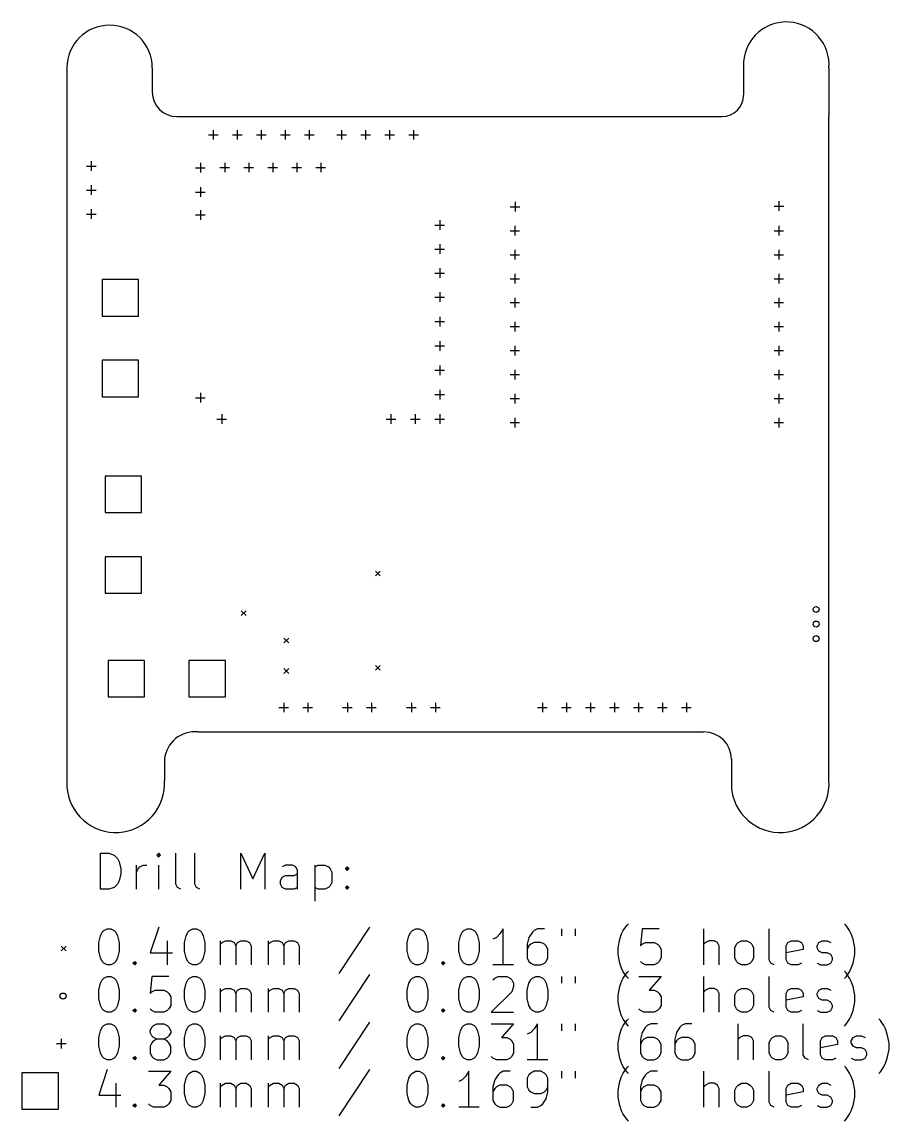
# Model space of a CAD drawing. Extents: x 98.4 to 170.6, y -154.4 to -62.7.
import ezdxf

# ---------------------------------------------------------------- set-up
doc = ezdxf.new("R2010")
doc.units = 0
doc.header["$MEASUREMENT"] = 0
doc.layers.add('BLACK', color=7, linetype='CONTINUOUS')

msp = doc.modelspace()

# ---------------------------------------------------------------- linework, layer by layer
at = {"layer": 'BLACK', "linetype": 'CONTINUOUS'}
for p, q in [((102.108, -66.548), (102.108, -70.612)), ((109.22, -66.548), (109.22, -68.58)), ((158.496, -66.04), (158.496, -68.834)), ((165.608, -66.548), (165.608, -70.612)), ((102.108, -70.612), (102.108, -121.92)), ((111.252, -70.612), (156.718, -70.612)), ((165.608, -121.92), (165.608, -70.612)), ((113.9, -72.136), (114.7, -72.136)), ((114.3, -71.736), (114.3, -72.536)), ((115.9, -72.136), (116.7, -72.136)), ((116.3, -71.736), (116.3, -72.536)), ((117.9, -72.136), (118.7, -72.136)), ((118.3, -71.736), (118.3, -72.536)), ((119.9, -72.136), (120.7, -72.136)), ((120.3, -71.736), (120.3, -72.536)), ((121.9, -72.136), (122.7, -72.136)), ((122.3, -71.736), (122.3, -72.536)), ((124.6, -72.136), (125.4, -72.136)), ((125, -71.736), (125, -72.536)), ((126.6, -72.136), (127.4, -72.136)), ((127, -71.736), (127, -72.536)), ((128.6, -72.136), (129.4, -72.136)), ((129, -71.736), (129, -72.536)), ((130.6, -72.136), (131.4, -72.136)), ((131, -71.736), (131, -72.536)), ((103.74, -74.74), (104.54, -74.74)), ((104.14, -74.34), (104.14, -75.14)), ((112.833, -74.8792), (113.633, -74.8792)), ((113.233, -74.4792), (113.233, -75.2792)), ((114.859, -74.8632), (115.659, -74.8632)), ((115.259, -74.4632), (115.259, -75.2632)), ((116.859, -74.8632), (117.659, -74.8632)), ((117.259, -74.4632), (117.259, -75.2632)), ((118.859, -74.8632), (119.659, -74.8632)), ((119.259, -74.4632), (119.259, -75.2632)), ((120.859, -74.8632), (121.659, -74.8632)), ((121.259, -74.4632), (121.259, -75.2632)), ((122.859, -74.8632), (123.659, -74.8632)), ((123.259, -74.4632), (123.259, -75.2632)), ((103.74, -76.74), (104.54, -76.74)), ((104.14, -76.34), (104.14, -77.14)), ((112.833, -76.9112), (113.633, -76.9112)), ((113.233, -76.5112), (113.233, -77.3112)), ((139.446, -77.7304), (139.446, -78.5304)), ((161.442, -77.6796), (161.442, -78.4796)), ((103.74, -78.74), (104.54, -78.74)), ((104.14, -78.34), (104.14, -79.14)), ((113.233, -78.4162), (113.233, -79.2162)), ((139.046, -78.1304), (139.846, -78.1304)), ((161.042, -78.0796), (161.842, -78.0796)), ((112.833, -78.8162), (113.633, -78.8162)), ((132.77, -79.6672), (133.57, -79.6672)), ((133.17, -79.2672), (133.17, -80.0672)), ((139.03, -80.131), (139.83, -80.131)), ((139.43, -79.731), (139.43, -80.531)), ((161.03, -80.131), (161.83, -80.131)), ((161.43, -79.731), (161.43, -80.531)), ((133.17, -81.2672), (133.17, -82.0672)), ((132.77, -81.6672), (133.57, -81.6672)), ((139.03, -82.131), (139.83, -82.131)), ((139.43, -81.731), (139.43, -82.531)), ((161.03, -82.131), (161.83, -82.131)), ((161.43, -81.731), (161.43, -82.531)), ((133.17, -83.2672), (133.17, -84.0672)), ((108.073, -84.2047), (105.033, -84.2047)), ((105.033, -84.2047), (105.033, -87.2453)), ((108.073, -87.2453), (108.073, -84.2047)), ((132.77, -83.6672), (133.57, -83.6672)), ((139.03, -84.131), (139.83, -84.131)), ((139.43, -83.731), (139.43, -84.531)), ((161.03, -84.131), (161.83, -84.131)), ((161.43, -83.731), (161.43, -84.531)), ((132.77, -85.6672), (133.57, -85.6672)), ((133.17, -85.2672), (133.17, -86.0672)), ((139.03, -86.131), (139.83, -86.131)), ((139.43, -85.731), (139.43, -86.531)), ((161.03, -86.131), (161.83, -86.131)), ((161.43, -85.731), (161.43, -86.531)), ((105.033, -87.2453), (108.073, -87.2453)), ((132.772, -87.7062), (133.572, -87.7062)), ((133.172, -87.3062), (133.172, -88.1062)), ((139.43, -87.731), (139.43, -88.531)), ((161.43, -87.731), (161.43, -88.531)), ((139.03, -88.131), (139.83, -88.131)), ((161.03, -88.131), (161.83, -88.131)), ((132.772, -89.7382), (133.572, -89.7382)), ((133.172, -89.3382), (133.172, -90.1382)), ((139.43, -89.731), (139.43, -90.531)), ((161.43, -89.731), (161.43, -90.531)), ((139.03, -90.131), (139.83, -90.131)), ((161.03, -90.131), (161.83, -90.131)), ((108.073, -90.9357), (105.033, -90.9357)), ((105.033, -90.9357), (105.033, -93.9763)), ((108.073, -93.9763), (108.073, -90.9357)), ((133.172, -91.3702), (133.172, -92.1702)), ((132.772, -91.7702), (133.572, -91.7702)), ((139.03, -92.131), (139.83, -92.131)), ((139.43, -91.731), (139.43, -92.531)), ((161.03, -92.131), (161.83, -92.131)), ((161.43, -91.731), (161.43, -92.531)), ((133.172, -93.4022), (133.172, -94.2022)), ((105.033, -93.9763), (108.073, -93.9763)), ((112.833, -94.0562), (113.633, -94.0562)), ((113.233, -93.6562), (113.233, -94.4562)), ((132.772, -93.8022), (133.572, -93.8022)), ((139.03, -94.131), (139.83, -94.131)), ((139.43, -93.731), (139.43, -94.531)), ((161.03, -94.131), (161.83, -94.131)), ((161.43, -93.731), (161.43, -94.531)), ((114.611, -95.8342), (115.411, -95.8342)), ((115.011, -95.4342), (115.011, -96.2342)), ((128.708, -95.8342), (129.508, -95.8342)), ((129.108, -95.4342), (129.108, -96.2342)), ((130.74, -95.8342), (131.54, -95.8342)), ((131.14, -95.4342), (131.14, -96.2342)), ((132.772, -95.8342), (133.572, -95.8342)), ((133.172, -95.4342), (133.172, -96.2342)), ((139.03, -96.131), (139.83, -96.131)), ((139.43, -95.731), (139.43, -96.531)), ((161.03, -96.131), (161.83, -96.131)), ((161.43, -95.731), (161.43, -96.531)), ((108.327, -100.588), (105.287, -100.588)), ((105.287, -100.588), (105.287, -103.628)), ((108.327, -103.628), (108.327, -100.588)), ((105.287, -103.628), (108.327, -103.628)), ((108.327, -107.319), (105.287, -107.319)), ((105.287, -107.319), (105.287, -110.359)), ((108.327, -110.359), (108.327, -107.319)), ((127.816, -108.512), (128.216, -108.912)), ((128.216, -108.512), (127.816, -108.912)), ((105.287, -110.359), (108.327, -110.359)), ((116.64, -111.814), (117.04, -112.214)), ((117.04, -111.814), (116.64, -112.214)), ((120.196, -114.1), (120.596, -114.5)), ((120.596, -114.1), (120.196, -114.5)), ((108.581, -115.955), (105.541, -115.955)), ((105.541, -115.955), (105.541, -118.995)), ((108.581, -118.995), (108.581, -115.955)), ((115.312, -115.955), (112.272, -115.955)), ((112.272, -115.955), (112.272, -118.995)), ((115.312, -118.995), (115.312, -115.955)), ((120.196, -116.64), (120.596, -117.04)), ((120.596, -116.64), (120.196, -117.04)), ((127.816, -116.386), (128.216, -116.786)), ((128.216, -116.386), (127.816, -116.786)), ((105.541, -118.995), (108.581, -118.995)), ((112.272, -118.995), (115.312, -118.995)), ((119.774, -119.888), (120.574, -119.888)), ((120.174, -119.488), (120.174, -120.288)), ((121.774, -119.888), (122.574, -119.888)), ((122.174, -119.488), (122.174, -120.288)), ((125.076, -119.888), (125.876, -119.888)), ((125.476, -119.488), (125.476, -120.288)), ((127.076, -119.888), (127.876, -119.888)), ((127.476, -119.488), (127.476, -120.288)), ((130.41, -119.888), (131.21, -119.888)), ((130.81, -119.488), (130.81, -120.288)), ((132.41, -119.888), (133.21, -119.888)), ((132.81, -119.488), (132.81, -120.288)), ((141.332, -119.888), (142.132, -119.888)), ((141.732, -119.488), (141.732, -120.288)), ((143.332, -119.888), (144.132, -119.888)), ((143.732, -119.488), (143.732, -120.288)), ((145.332, -119.888), (146.132, -119.888)), ((145.732, -119.488), (145.732, -120.288)), ((147.332, -119.888), (148.132, -119.888)), ((147.732, -119.488), (147.732, -120.288)), ((149.332, -119.888), (150.132, -119.888)), ((149.732, -119.488), (149.732, -120.288)), ((151.332, -119.888), (152.132, -119.888)), ((151.732, -119.488), (151.732, -120.288)), ((153.332, -119.888), (154.132, -119.888)), ((153.732, -119.488), (153.732, -120.288)), ((102.108, -121.92), (102.108, -126.492)), ((113.03, -121.92), (155.194, -121.92)), ((165.608, -125.984), (165.608, -121.92)), ((110.236, -124.206), (110.236, -125.984)), ((157.48, -124.206), (157.48, -126.492)), ((104.897, -135.042), (104.897, -132.042)), ((104.897, -132.042), (105.612, -132.042)), ((105.612, -132.042), (106.04, -132.185)), ((106.04, -132.185), (106.326, -132.471)), ((106.326, -132.471), (106.469, -132.756)), ((106.469, -132.756), (106.612, -133.328)), ((109.754, -132.042), (109.612, -132.185)), ((109.612, -132.185), (109.754, -132.328)), ((109.897, -132.185), (109.754, -132.042)), ((109.754, -132.042), (109.754, -132.328)), ((109.754, -132.328), (109.897, -132.185)), ((111.183, -134.614), (111.183, -132.042)), ((112.754, -134.614), (112.754, -132.042)), ((116.612, -135.042), (116.612, -132.042)), ((116.612, -132.042), (117.612, -134.185)), ((117.612, -134.185), (118.612, -132.042)), ((118.612, -132.042), (118.612, -135.042)), ((106.612, -133.756), (106.469, -134.328)), ((106.612, -133.328), (106.612, -133.756)), ((107.897, -135.042), (107.897, -133.042)), ((107.897, -133.614), (108.04, -133.328)), ((108.04, -133.328), (108.183, -133.185)), ((108.183, -133.185), (108.469, -133.042)), ((108.469, -133.042), (108.754, -133.042)), ((109.754, -135.042), (109.754, -133.042)), ((120.326, -133.042), (120.04, -133.185)), ((120.897, -133.042), (120.326, -133.042)), ((121.183, -133.185), (120.897, -133.042)), ((121.04, -133.899), (121.326, -133.756)), ((121.326, -133.471), (121.183, -133.185)), ((121.326, -135.042), (121.326, -133.471)), ((122.754, -133.042), (122.754, -136.042)), ((122.754, -133.185), (123.04, -133.042)), ((123.04, -133.042), (123.612, -133.042)), ((123.612, -133.042), (123.897, -133.185)), ((123.897, -133.185), (124.04, -133.328)), ((124.04, -133.328), (124.183, -133.614)), ((124.183, -133.614), (124.183, -134.471)), ((125.326, -133.328), (125.469, -133.185)), ((125.469, -133.471), (125.326, -133.328)), ((125.469, -133.185), (125.612, -133.328)), ((125.469, -133.185), (125.469, -133.471)), ((125.612, -133.328), (125.469, -133.471)), ((106.326, -134.614), (106.04, -134.899)), ((106.469, -134.328), (106.326, -134.614)), ((111.326, -134.899), (111.183, -134.614)), ((112.897, -134.899), (112.754, -134.614)), ((119.897, -134.328), (120.04, -134.042)), ((119.897, -134.614), (119.897, -134.328)), ((120.04, -134.899), (119.897, -134.614)), ((120.04, -134.042), (120.326, -133.899)), ((120.326, -133.899), (121.04, -133.899)), ((124.183, -134.471), (124.04, -134.756)), ((105.612, -135.042), (104.897, -135.042)), ((106.04, -134.899), (105.612, -135.042)), ((111.612, -135.042), (111.326, -134.899)), ((113.183, -135.042), (112.897, -134.899)), ((120.326, -135.042), (120.04, -134.899)), ((121.04, -135.042), (120.326, -135.042)), ((121.326, -134.899), (121.04, -135.042)), ((123.04, -135.042), (122.754, -134.899)), ((123.612, -135.042), (123.04, -135.042)), ((123.897, -134.899), (123.612, -135.042)), ((124.04, -134.756), (123.897, -134.899)), ((125.326, -134.899), (125.469, -134.756)), ((125.469, -135.042), (125.326, -134.899)), ((125.469, -134.756), (125.612, -134.899)), ((125.469, -134.756), (125.469, -135.042)), ((125.612, -134.899), (125.469, -135.042)), ((105.183, -138.485), (105.469, -138.342)), ((105.469, -138.342), (105.754, -138.342)), ((105.754, -138.342), (106.04, -138.485)), ((109.754, -138.199), (109.04, -140.342)), ((112.326, -138.485), (112.612, -138.342)), ((112.612, -138.342), (112.897, -138.342)), ((112.897, -138.342), (113.183, -138.485)), ((127.326, -138.199), (124.754, -142.056)), ((130.897, -138.485), (131.183, -138.342)), ((131.183, -138.342), (131.469, -138.342)), ((131.469, -138.342), (131.754, -138.485)), ((135.183, -138.485), (135.469, -138.342)), ((135.469, -138.342), (135.754, -138.342)), ((135.754, -138.342), (136.04, -138.485)), ((138.469, -138.342), (138.183, -138.771)), ((138.469, -141.342), (138.469, -138.342)), ((141.326, -138.342), (141.04, -138.485)), ((141.897, -138.342), (141.326, -138.342)), ((143.326, -138.342), (143.326, -138.914)), ((144.469, -138.342), (144.469, -138.914)), ((148.469, -138.485), (148.754, -138.056)), ((148.754, -138.056), (148.897, -137.914)), ((150.04, -138.342), (149.897, -139.771)), ((151.469, -138.342), (150.04, -138.342)), ((155.183, -141.342), (155.183, -138.342)), ((160.612, -140.914), (160.612, -138.342)), ((167.04, -138.056), (166.897, -137.914)), ((167.326, -138.485), (167.04, -138.056)), ((104.754, -139.485), (104.897, -138.914)), ((104.897, -138.914), (105.04, -138.628)), ((105.04, -138.628), (105.183, -138.485)), ((106.04, -138.485), (106.183, -138.628)), ((106.183, -138.628), (106.326, -138.914)), ((106.326, -138.914), (106.469, -139.485)), ((111.897, -139.485), (112.04, -138.914)), ((112.04, -138.914), (112.183, -138.628)), ((112.183, -138.628), (112.326, -138.485)), ((113.183, -138.485), (113.326, -138.628)), ((113.326, -138.628), (113.469, -138.914)), ((113.469, -138.914), (113.612, -139.485)), ((130.469, -139.485), (130.612, -138.914)), ((130.612, -138.914), (130.754, -138.628)), ((130.754, -138.628), (130.897, -138.485)), ((131.754, -138.485), (131.897, -138.628)), ((131.897, -138.628), (132.04, -138.914)), ((132.04, -138.914), (132.183, -139.485)), ((134.754, -139.485), (134.897, -138.914)), ((134.897, -138.914), (135.04, -138.628)), ((135.04, -138.628), (135.183, -138.485)), ((136.04, -138.485), (136.183, -138.628)), ((136.183, -138.628), (136.326, -138.914)), ((136.326, -138.914), (136.469, -139.485)), ((137.897, -139.056), (137.612, -139.199)), ((138.183, -138.771), (137.897, -139.056)), ((140.612, -139.056), (140.469, -139.628)), ((140.897, -138.628), (140.612, -139.056)), ((141.04, -138.485), (140.897, -138.628)), ((148.04, -139.914), (148.183, -139.199)), ((148.183, -139.199), (148.326, -138.771)), ((148.326, -138.771), (148.469, -138.485)), ((167.469, -138.771), (167.326, -138.485)), ((167.612, -139.199), (167.469, -138.771)), ((167.754, -139.914), (167.612, -139.199)), ((101.633, -139.785), (102.033, -140.185)), ((102.033, -139.785), (101.633, -140.185)), ((104.754, -140.199), (104.754, -139.485)), ((104.897, -140.771), (104.754, -140.199)), ((106.469, -140.199), (106.326, -140.771)), ((106.469, -139.485), (106.469, -140.199)), ((110.469, -139.342), (110.469, -141.342)), ((111.897, -140.199), (111.897, -139.485)), ((112.04, -140.771), (111.897, -140.199)), ((113.612, -140.199), (113.469, -140.771)), ((113.612, -139.485), (113.612, -140.199)), ((114.897, -141.342), (114.897, -139.342)), ((114.897, -139.628), (115.04, -139.485)), ((115.04, -139.485), (115.326, -139.342)), ((115.326, -139.342), (115.754, -139.342)), ((115.754, -139.342), (116.04, -139.485)), ((116.04, -139.485), (116.183, -139.771)), ((116.183, -139.771), (116.326, -139.485)), ((116.183, -139.771), (116.183, -141.342)), ((116.326, -139.485), (116.612, -139.342)), ((116.612, -139.342), (117.04, -139.342)), ((117.04, -139.342), (117.326, -139.485)), ((117.326, -139.485), (117.469, -139.771)), ((117.469, -139.771), (117.469, -141.342)), ((118.897, -141.342), (118.897, -139.342)), ((118.897, -139.628), (119.04, -139.485)), ((119.04, -139.485), (119.326, -139.342)), ((119.326, -139.342), (119.754, -139.342)), ((119.754, -139.342), (120.04, -139.485)), ((120.04, -139.485), (120.183, -139.771)), ((120.183, -139.771), (120.326, -139.485)), ((120.183, -139.771), (120.183, -141.342)), ((120.326, -139.485), (120.612, -139.342)), ((120.612, -139.342), (121.04, -139.342)), ((121.04, -139.342), (121.326, -139.485)), ((121.326, -139.485), (121.469, -139.771)), ((121.469, -139.771), (121.469, -141.342)), ((130.469, -140.199), (130.469, -139.485)), ((130.612, -140.771), (130.469, -140.199)), ((132.183, -140.199), (132.04, -140.771)), ((132.183, -139.485), (132.183, -140.199)), ((134.754, -140.199), (134.754, -139.485)), ((134.897, -140.771), (134.754, -140.199)), ((136.469, -140.199), (136.326, -140.771)), ((136.469, -139.485), (136.469, -140.199)), ((140.469, -139.628), (140.469, -140.771)), ((140.612, -139.771), (140.469, -140.056)), ((140.754, -139.628), (140.612, -139.771)), ((141.04, -139.485), (140.754, -139.628)), ((141.612, -139.485), (141.04, -139.485)), ((141.897, -139.628), (141.612, -139.485)), ((142.04, -139.771), (141.897, -139.628)), ((142.183, -140.056), (142.04, -139.771)), ((142.183, -140.771), (142.183, -140.056)), ((148.04, -140.485), (148.04, -139.914)), ((149.897, -139.771), (150.04, -139.628)), ((150.04, -139.628), (150.326, -139.485)), ((150.326, -139.485), (151.04, -139.485)), ((151.04, -139.485), (151.326, -139.628)), ((151.326, -139.628), (151.469, -139.771)), ((151.469, -139.771), (151.612, -140.056)), ((151.612, -140.056), (151.612, -140.771)), ((155.326, -139.485), (155.183, -139.628)), ((155.612, -139.342), (155.326, -139.485)), ((156.04, -139.342), (155.612, -139.342)), ((156.326, -139.485), (156.04, -139.342)), ((156.469, -139.771), (156.326, -139.485)), ((156.469, -141.342), (156.469, -139.771)), ((157.754, -139.914), (157.897, -139.628)), ((157.754, -140.771), (157.754, -139.914)), ((157.897, -139.628), (158.04, -139.485)), ((158.04, -139.485), (158.326, -139.342)), ((158.326, -139.342), (158.754, -139.342)), ((158.754, -139.342), (159.04, -139.485)), ((159.04, -139.485), (159.183, -139.628)), ((159.183, -139.628), (159.326, -139.914)), ((159.326, -139.914), (159.326, -140.771)), ((162.04, -139.771), (162.183, -139.485)), ((162.04, -140.914), (162.04, -139.771)), ((163.469, -140.056), (162.04, -140.342)), ((162.183, -139.485), (162.469, -139.342)), ((162.469, -139.342), (163.04, -139.342)), ((163.04, -139.342), (163.326, -139.485)), ((163.326, -139.485), (163.469, -139.771)), ((163.469, -139.771), (163.469, -140.056)), ((164.612, -139.771), (164.754, -139.485)), ((164.612, -139.914), (164.612, -139.771)), ((164.754, -140.199), (164.612, -139.914)), ((164.754, -139.485), (165.04, -139.342)), ((165.04, -140.342), (164.754, -140.199)), ((165.04, -139.342), (165.469, -139.342)), ((165.469, -139.342), (165.754, -139.485)), ((167.754, -140.485), (167.754, -139.914)), ((105.04, -141.056), (104.897, -140.771)), ((105.183, -141.199), (105.04, -141.056)), ((106.183, -141.056), (106.04, -141.199)), ((106.326, -140.771), (106.183, -141.056)), ((107.612, -141.199), (107.754, -141.056)), ((107.754, -141.056), (107.897, -141.199)), ((107.754, -141.056), (107.754, -141.342)), ((109.04, -140.342), (110.897, -140.342)), ((112.183, -141.056), (112.04, -140.771)), ((112.326, -141.199), (112.183, -141.056)), ((113.326, -141.056), (113.183, -141.199)), ((113.469, -140.771), (113.326, -141.056)), ((130.754, -141.056), (130.612, -140.771)), ((130.897, -141.199), (130.754, -141.056)), ((131.897, -141.056), (131.754, -141.199)), ((132.04, -140.771), (131.897, -141.056)), ((133.326, -141.199), (133.469, -141.056)), ((133.469, -141.056), (133.612, -141.199)), ((133.469, -141.056), (133.469, -141.342)), ((135.04, -141.056), (134.897, -140.771)), ((135.183, -141.199), (135.04, -141.056)), ((136.183, -141.056), (136.04, -141.199)), ((136.326, -140.771), (136.183, -141.056)), ((140.469, -140.771), (140.612, -141.056)), ((140.612, -141.056), (140.754, -141.199)), ((141.897, -141.199), (142.04, -141.056)), ((142.04, -141.056), (142.183, -140.771)), ((148.183, -141.199), (148.04, -140.485)), ((150.04, -141.199), (149.897, -141.056)), ((151.469, -141.056), (151.326, -141.199)), ((151.612, -140.771), (151.469, -141.056)), ((157.897, -141.056), (157.754, -140.771)), ((158.04, -141.199), (157.897, -141.056)), ((159.183, -141.056), (159.04, -141.199)), ((159.326, -140.771), (159.183, -141.056)), ((160.754, -141.199), (160.612, -140.914)), ((162.183, -141.199), (162.04, -140.914)), ((165.469, -140.342), (165.04, -140.342)), ((165.754, -140.485), (165.469, -140.342)), ((165.897, -140.771), (165.754, -140.485)), ((165.754, -141.199), (165.897, -140.914)), ((165.897, -140.914), (165.897, -140.771)), ((167.612, -141.199), (167.754, -140.485)), ((105.469, -141.342), (105.183, -141.199)), ((105.754, -141.342), (105.469, -141.342)), ((106.04, -141.199), (105.754, -141.342)), ((107.754, -141.342), (107.612, -141.199)), ((107.897, -141.199), (107.754, -141.342)), ((112.612, -141.342), (112.326, -141.199)), ((112.897, -141.342), (112.612, -141.342)), ((113.183, -141.199), (112.897, -141.342)), ((131.183, -141.342), (130.897, -141.199)), ((131.469, -141.342), (131.183, -141.342)), ((131.754, -141.199), (131.469, -141.342)), ((133.469, -141.342), (133.326, -141.199)), ((133.612, -141.199), (133.469, -141.342)), ((135.469, -141.342), (135.183, -141.199)), ((135.754, -141.342), (135.469, -141.342)), ((136.04, -141.199), (135.754, -141.342)), ((139.326, -141.342), (137.612, -141.342)), ((140.754, -141.199), (141.04, -141.342)), ((141.04, -141.342), (141.612, -141.342)), ((141.612, -141.342), (141.897, -141.199)), ((148.326, -141.628), (148.183, -141.199)), ((148.469, -141.914), (148.326, -141.628)), ((148.754, -142.342), (148.469, -141.914)), ((148.469, -142.445), (148.754, -142.016)), ((148.754, -142.016), (148.897, -141.874)), ((150.326, -141.342), (150.04, -141.199)), ((151.04, -141.342), (150.326, -141.342)), ((151.326, -141.199), (151.04, -141.342)), ((158.326, -141.342), (158.04, -141.199)), ((158.754, -141.342), (158.326, -141.342)), ((159.04, -141.199), (158.754, -141.342)), ((161.04, -141.342), (160.754, -141.199)), ((162.469, -141.342), (162.183, -141.199)), ((163.04, -141.342), (162.469, -141.342)), ((163.326, -141.199), (163.04, -141.342)), ((164.612, -141.199), (164.897, -141.342)), ((164.897, -141.342), (165.469, -141.342)), ((165.469, -141.342), (165.754, -141.199)), ((167.04, -142.016), (166.897, -141.874)), ((167.04, -142.342), (167.326, -141.914)), ((167.326, -142.445), (167.04, -142.016)), ((167.326, -141.914), (167.469, -141.628)), ((167.469, -141.628), (167.612, -141.199)), ((104.754, -143.445), (104.897, -142.874)), ((104.897, -142.874), (105.04, -142.588)), ((105.04, -142.588), (105.183, -142.445)), ((105.183, -142.445), (105.469, -142.302)), ((105.469, -142.302), (105.754, -142.302)), ((105.754, -142.302), (106.04, -142.445)), ((106.04, -142.445), (106.183, -142.588)), ((106.183, -142.588), (106.326, -142.874)), ((106.326, -142.874), (106.469, -143.445)), ((109.183, -142.302), (109.04, -143.731)), ((110.612, -142.302), (109.183, -142.302)), ((111.897, -143.445), (112.04, -142.874)), ((112.04, -142.874), (112.183, -142.588)), ((112.183, -142.588), (112.326, -142.445)), ((112.326, -142.445), (112.612, -142.302)), ((112.612, -142.302), (112.897, -142.302)), ((112.897, -142.302), (113.183, -142.445)), ((113.183, -142.445), (113.326, -142.588)), ((113.326, -142.588), (113.469, -142.874)), ((113.469, -142.874), (113.612, -143.445)), ((127.326, -142.159), (124.754, -146.016)), ((130.469, -143.445), (130.612, -142.874)), ((130.612, -142.874), (130.754, -142.588)), ((130.754, -142.588), (130.897, -142.445)), ((130.897, -142.445), (131.183, -142.302)), ((131.183, -142.302), (131.469, -142.302)), ((131.469, -142.302), (131.754, -142.445)), ((131.754, -142.445), (131.897, -142.588)), ((131.897, -142.588), (132.04, -142.874)), ((132.04, -142.874), (132.183, -143.445)), ((134.754, -143.445), (134.897, -142.874)), ((134.897, -142.874), (135.04, -142.588)), ((135.04, -142.588), (135.183, -142.445)), ((135.183, -142.445), (135.469, -142.302)), ((135.469, -142.302), (135.754, -142.302)), ((135.754, -142.302), (136.04, -142.445)), ((136.04, -142.445), (136.183, -142.588)), ((136.183, -142.588), (136.326, -142.874)), ((136.326, -142.874), (136.469, -143.445)), ((137.612, -142.588), (137.754, -142.445)), ((137.754, -142.445), (138.04, -142.302)), ((138.04, -142.302), (138.754, -142.302)), ((138.754, -142.302), (139.04, -142.445)), ((139.04, -142.445), (139.183, -142.588)), ((139.183, -142.588), (139.326, -142.874)), ((139.326, -142.874), (139.326, -143.159)), ((140.469, -143.445), (140.612, -142.874)), ((140.612, -142.874), (140.754, -142.588)), ((140.754, -142.588), (140.897, -142.445)), ((140.897, -142.445), (141.183, -142.302)), ((141.183, -142.302), (141.469, -142.302)), ((141.469, -142.302), (141.754, -142.445)), ((141.754, -142.445), (141.897, -142.588)), ((141.897, -142.588), (142.04, -142.874)), ((142.04, -142.874), (142.183, -143.445)), ((143.326, -142.302), (143.326, -142.874)), ((144.469, -142.302), (144.469, -142.874)), ((148.183, -143.159), (148.326, -142.731)), ((148.326, -142.731), (148.469, -142.445)), ((148.897, -142.485), (148.754, -142.342)), ((149.754, -142.302), (151.612, -142.302)), ((151.612, -142.302), (150.612, -143.445)), ((155.183, -145.302), (155.183, -142.302)), ((160.612, -144.874), (160.612, -142.302)), ((166.897, -142.485), (167.04, -142.342)), ((167.469, -142.731), (167.326, -142.445)), ((167.612, -143.159), (167.469, -142.731)), ((104.754, -144.159), (104.754, -143.445)), ((106.469, -143.445), (106.469, -144.159)), ((109.04, -143.731), (109.183, -143.588)), ((109.183, -143.588), (109.469, -143.445)), ((109.469, -143.445), (110.183, -143.445)), ((110.183, -143.445), (110.469, -143.588)), ((110.469, -143.588), (110.612, -143.731)), ((110.612, -143.731), (110.754, -144.016)), ((111.897, -144.159), (111.897, -143.445)), ((113.612, -143.445), (113.612, -144.159)), ((114.897, -145.302), (114.897, -143.302)), ((114.897, -143.588), (115.04, -143.445)), ((115.04, -143.445), (115.326, -143.302)), ((115.326, -143.302), (115.754, -143.302)), ((115.754, -143.302), (116.04, -143.445)), ((116.04, -143.445), (116.183, -143.731)), ((116.183, -143.731), (116.326, -143.445)), ((116.183, -143.731), (116.183, -145.302)), ((116.326, -143.445), (116.612, -143.302)), ((116.612, -143.302), (117.04, -143.302)), ((117.04, -143.302), (117.326, -143.445)), ((117.326, -143.445), (117.469, -143.731)), ((117.469, -143.731), (117.469, -145.302)), ((118.897, -145.302), (118.897, -143.302)), ((118.897, -143.588), (119.04, -143.445)), ((119.04, -143.445), (119.326, -143.302)), ((119.326, -143.302), (119.754, -143.302)), ((119.754, -143.302), (120.04, -143.445)), ((120.04, -143.445), (120.183, -143.731)), ((120.183, -143.731), (120.326, -143.445)), ((120.183, -143.731), (120.183, -145.302)), ((120.326, -143.445), (120.612, -143.302)), ((120.612, -143.302), (121.04, -143.302)), ((121.04, -143.302), (121.326, -143.445)), ((121.326, -143.445), (121.469, -143.731)), ((121.469, -143.731), (121.469, -145.302)), ((130.469, -144.159), (130.469, -143.445)), ((132.183, -143.445), (132.183, -144.159)), ((134.754, -144.159), (134.754, -143.445)), ((136.469, -143.445), (136.469, -144.159)), ((139.183, -143.588), (137.469, -145.302)), ((139.326, -143.159), (139.183, -143.588)), ((140.469, -144.159), (140.469, -143.445)), ((142.183, -143.445), (142.183, -144.159)), ((148.04, -143.874), (148.183, -143.159)), ((150.612, -143.445), (151.04, -143.445)), ((151.04, -143.445), (151.326, -143.588)), ((151.326, -143.588), (151.469, -143.731)), ((151.469, -143.731), (151.612, -144.016)), ((155.326, -143.445), (155.183, -143.588)), ((155.612, -143.302), (155.326, -143.445)), ((156.04, -143.302), (155.612, -143.302)), ((156.326, -143.445), (156.04, -143.302)), ((156.469, -143.731), (156.326, -143.445)), ((156.469, -145.302), (156.469, -143.731)), ((157.754, -143.874), (157.897, -143.588)), ((157.897, -143.588), (158.04, -143.445)), ((158.04, -143.445), (158.326, -143.302)), ((158.326, -143.302), (158.754, -143.302)), ((158.754, -143.302), (159.04, -143.445)), ((159.04, -143.445), (159.183, -143.588)), ((159.183, -143.588), (159.326, -143.874)), ((162.04, -143.731), (162.183, -143.445)), ((162.04, -144.874), (162.04, -143.731)), ((162.183, -143.445), (162.469, -143.302)), ((162.469, -143.302), (163.04, -143.302)), ((163.04, -143.302), (163.326, -143.445)), ((163.326, -143.445), (163.469, -143.731)), ((163.469, -143.731), (163.469, -144.016)), ((164.612, -143.731), (164.754, -143.445)), ((164.612, -143.874), (164.612, -143.731)), ((164.754, -143.445), (165.04, -143.302)), ((165.04, -143.302), (165.469, -143.302)), ((165.469, -143.302), (165.754, -143.445)), ((167.754, -143.874), (167.612, -143.159)), ((104.897, -144.731), (104.754, -144.159)), ((105.04, -145.016), (104.897, -144.731)), ((106.326, -144.731), (106.183, -145.016)), ((106.469, -144.159), (106.326, -144.731)), ((110.754, -144.731), (110.612, -145.016)), ((110.754, -144.016), (110.754, -144.731)), ((112.04, -144.731), (111.897, -144.159)), ((112.183, -145.016), (112.04, -144.731)), ((113.469, -144.731), (113.326, -145.016)), ((113.612, -144.159), (113.469, -144.731)), ((130.612, -144.731), (130.469, -144.159)), ((130.754, -145.016), (130.612, -144.731)), ((132.04, -144.731), (131.897, -145.016)), ((132.183, -144.159), (132.04, -144.731)), ((134.897, -144.731), (134.754, -144.159)), ((135.04, -145.016), (134.897, -144.731)), ((136.326, -144.731), (136.183, -145.016)), ((136.469, -144.159), (136.326, -144.731)), ((140.612, -144.731), (140.469, -144.159)), ((140.754, -145.016), (140.612, -144.731)), ((142.04, -144.731), (141.897, -145.016)), ((142.183, -144.159), (142.04, -144.731)), ((148.04, -144.445), (148.04, -143.874)), ((148.183, -145.159), (148.04, -144.445)), ((151.612, -144.731), (151.469, -145.016)), ((151.612, -144.016), (151.612, -144.731)), ((157.754, -144.731), (157.754, -143.874)), ((157.897, -145.016), (157.754, -144.731)), ((159.326, -144.731), (159.183, -145.016)), ((159.326, -143.874), (159.326, -144.731)), ((163.469, -144.016), (162.04, -144.302)), ((164.754, -144.159), (164.612, -143.874)), ((165.04, -144.302), (164.754, -144.159)), ((165.469, -144.302), (165.04, -144.302)), ((165.754, -144.445), (165.469, -144.302)), ((165.897, -144.731), (165.754, -144.445)), ((165.897, -144.874), (165.897, -144.731)), ((167.612, -145.159), (167.754, -144.445)), ((167.754, -144.445), (167.754, -143.874)), ((105.183, -145.159), (105.04, -145.016)), ((105.469, -145.302), (105.183, -145.159)), ((105.754, -145.302), (105.469, -145.302)), ((106.04, -145.159), (105.754, -145.302)), ((106.183, -145.016), (106.04, -145.159)), ((107.612, -145.159), (107.754, -145.016)), ((107.754, -145.302), (107.612, -145.159)), ((107.754, -145.016), (107.897, -145.159)), ((107.754, -145.016), (107.754, -145.302)), ((107.897, -145.159), (107.754, -145.302)), ((109.183, -145.159), (109.04, -145.016)), ((109.469, -145.302), (109.183, -145.159)), ((110.183, -145.302), (109.469, -145.302)), ((110.469, -145.159), (110.183, -145.302)), ((110.612, -145.016), (110.469, -145.159)), ((112.326, -145.159), (112.183, -145.016)), ((112.612, -145.302), (112.326, -145.159)), ((112.897, -145.302), (112.612, -145.302)), ((113.183, -145.159), (112.897, -145.302)), ((113.326, -145.016), (113.183, -145.159)), ((130.897, -145.159), (130.754, -145.016)), ((131.183, -145.302), (130.897, -145.159)), ((131.469, -145.302), (131.183, -145.302)), ((131.754, -145.159), (131.469, -145.302)), ((131.897, -145.016), (131.754, -145.159)), ((133.326, -145.159), (133.469, -145.016)), ((133.469, -145.302), (133.326, -145.159)), ((133.469, -145.016), (133.612, -145.159)), ((133.469, -145.016), (133.469, -145.302)), ((133.612, -145.159), (133.469, -145.302)), ((135.183, -145.159), (135.04, -145.016)), ((135.469, -145.302), (135.183, -145.159)), ((135.754, -145.302), (135.469, -145.302)), ((136.04, -145.159), (135.754, -145.302)), ((136.183, -145.016), (136.04, -145.159)), ((137.469, -145.302), (139.326, -145.302)), ((140.897, -145.159), (140.754, -145.016)), ((141.183, -145.302), (140.897, -145.159)), ((141.469, -145.302), (141.183, -145.302)), ((141.754, -145.159), (141.469, -145.302)), ((141.897, -145.016), (141.754, -145.159)), ((148.326, -145.588), (148.183, -145.159)), ((148.469, -145.874), (148.326, -145.588)), ((149.897, -145.159), (149.754, -145.016)), ((150.183, -145.302), (149.897, -145.159)), ((151.04, -145.302), (150.183, -145.302)), ((151.326, -145.159), (151.04, -145.302)), ((151.469, -145.016), (151.326, -145.159)), ((158.04, -145.159), (157.897, -145.016)), ((158.326, -145.302), (158.04, -145.159)), ((158.754, -145.302), (158.326, -145.302)), ((159.04, -145.159), (158.754, -145.302)), ((159.183, -145.016), (159.04, -145.159)), ((160.754, -145.159), (160.612, -144.874)), ((161.04, -145.302), (160.754, -145.159)), ((162.183, -145.159), (162.04, -144.874)), ((162.469, -145.302), (162.183, -145.159)), ((163.04, -145.302), (162.469, -145.302)), ((163.326, -145.159), (163.04, -145.302)), ((164.612, -145.159), (164.897, -145.302)), ((164.897, -145.302), (165.469, -145.302)), ((165.469, -145.302), (165.754, -145.159)), ((165.754, -145.159), (165.897, -144.874)), ((167.326, -145.874), (167.469, -145.588)), ((167.469, -145.588), (167.612, -145.159)), ((104.897, -146.834), (105.04, -146.548)), ((105.04, -146.548), (105.183, -146.405)), ((105.183, -146.405), (105.469, -146.262)), ((105.469, -146.262), (105.754, -146.262)), ((105.754, -146.262), (106.04, -146.405)), ((106.04, -146.405), (106.183, -146.548)), ((106.183, -146.548), (106.326, -146.834)), ((109.04, -146.834), (109.183, -146.548)), ((109.183, -146.548), (109.326, -146.405)), ((109.326, -146.405), (109.612, -146.262)), ((109.612, -146.262), (110.183, -146.262)), ((110.183, -146.262), (110.469, -146.405)), ((110.469, -146.405), (110.612, -146.548)), ((110.612, -146.548), (110.754, -146.834)), ((112.04, -146.834), (112.183, -146.548)), ((112.183, -146.548), (112.326, -146.405)), ((112.326, -146.405), (112.612, -146.262)), ((112.612, -146.262), (112.897, -146.262)), ((112.897, -146.262), (113.183, -146.405)), ((113.183, -146.405), (113.326, -146.548)), ((113.326, -146.548), (113.469, -146.834)), ((127.326, -146.119), (124.754, -149.976)), ((130.612, -146.834), (130.754, -146.548)), ((130.754, -146.548), (130.897, -146.405)), ((130.897, -146.405), (131.183, -146.262)), ((131.183, -146.262), (131.469, -146.262)), ((131.469, -146.262), (131.754, -146.405)), ((131.754, -146.405), (131.897, -146.548)), ((131.897, -146.548), (132.04, -146.834)), ((134.897, -146.834), (135.04, -146.548)), ((135.04, -146.548), (135.183, -146.405)), ((135.183, -146.405), (135.469, -146.262)), ((135.469, -146.262), (135.754, -146.262)), ((135.754, -146.262), (136.04, -146.405)), ((136.04, -146.405), (136.183, -146.548)), ((136.183, -146.548), (136.326, -146.834)), ((137.469, -146.262), (139.326, -146.262)), ((139.326, -146.262), (138.326, -147.405)), ((141.326, -146.262), (141.04, -146.691)), ((141.326, -149.262), (141.326, -146.262)), ((143.326, -146.262), (143.326, -146.834)), ((144.469, -146.262), (144.469, -146.834)), ((148.326, -146.691), (148.469, -146.405)), ((148.754, -146.302), (148.469, -145.874)), ((148.469, -146.405), (148.754, -145.976)), ((148.754, -145.976), (148.897, -145.834)), ((148.897, -146.445), (148.754, -146.302)), ((150.326, -146.548), (150.04, -146.976)), ((150.469, -146.405), (150.326, -146.548)), ((150.754, -146.262), (150.469, -146.405)), ((151.326, -146.262), (150.754, -146.262)), ((153.183, -146.548), (152.897, -146.976)), ((153.326, -146.405), (153.183, -146.548)), ((153.612, -146.262), (153.326, -146.405)), ((154.183, -146.262), (153.612, -146.262)), ((158.04, -149.262), (158.04, -146.262)), ((163.469, -148.834), (163.469, -146.262)), ((166.897, -146.445), (167.04, -146.302)), ((167.04, -146.302), (167.326, -145.874)), ((169.897, -145.976), (169.754, -145.834)), ((170.183, -146.405), (169.897, -145.976)), ((170.326, -146.691), (170.183, -146.405)), ((101.633, -147.505), (101.633, -148.305)), ((104.754, -147.405), (104.897, -146.834)), ((104.754, -148.119), (104.754, -147.405)), ((106.326, -146.834), (106.469, -147.405)), ((106.469, -147.405), (106.469, -148.119)), ((109.04, -146.976), (109.04, -146.834)), ((109.183, -147.262), (109.04, -146.976)), ((109.326, -147.405), (109.183, -147.262)), ((109.612, -147.548), (109.326, -147.405)), ((110.469, -147.405), (110.183, -147.548)), ((110.612, -147.262), (110.469, -147.405)), ((110.754, -146.976), (110.612, -147.262)), ((110.754, -146.834), (110.754, -146.976)), ((111.897, -147.405), (112.04, -146.834)), ((111.897, -148.119), (111.897, -147.405)), ((113.469, -146.834), (113.612, -147.405)), ((113.612, -147.405), (113.612, -148.119)), ((114.897, -149.262), (114.897, -147.262)), ((114.897, -147.548), (115.04, -147.405)), ((115.04, -147.405), (115.326, -147.262)), ((115.326, -147.262), (115.754, -147.262)), ((115.754, -147.262), (116.04, -147.405)), ((116.04, -147.405), (116.183, -147.691)), ((116.183, -147.691), (116.326, -147.405)), ((116.326, -147.405), (116.612, -147.262)), ((116.612, -147.262), (117.04, -147.262)), ((117.04, -147.262), (117.326, -147.405)), ((117.326, -147.405), (117.469, -147.691)), ((118.897, -149.262), (118.897, -147.262)), ((118.897, -147.548), (119.04, -147.405)), ((119.04, -147.405), (119.326, -147.262)), ((119.326, -147.262), (119.754, -147.262)), ((119.754, -147.262), (120.04, -147.405)), ((120.04, -147.405), (120.183, -147.691)), ((120.183, -147.691), (120.326, -147.405)), ((120.326, -147.405), (120.612, -147.262)), ((120.612, -147.262), (121.04, -147.262)), ((121.04, -147.262), (121.326, -147.405)), ((121.326, -147.405), (121.469, -147.691)), ((130.469, -147.405), (130.612, -146.834)), ((130.469, -148.119), (130.469, -147.405)), ((132.04, -146.834), (132.183, -147.405)), ((132.183, -147.405), (132.183, -148.119)), ((134.754, -147.405), (134.897, -146.834)), ((134.754, -148.119), (134.754, -147.405)), ((136.326, -146.834), (136.469, -147.405)), ((136.469, -147.405), (136.469, -148.119)), ((138.326, -147.405), (138.754, -147.405)), ((138.754, -147.405), (139.04, -147.548)), ((140.754, -146.976), (140.469, -147.119)), ((141.04, -146.691), (140.754, -146.976)), ((148.04, -147.834), (148.183, -147.119)), ((148.183, -147.119), (148.326, -146.691)), ((150.04, -146.976), (149.897, -147.548)), ((150.469, -147.405), (150.183, -147.548)), ((151.04, -147.405), (150.469, -147.405)), ((151.326, -147.548), (151.04, -147.405)), ((152.897, -146.976), (152.754, -147.548)), ((153.326, -147.405), (153.04, -147.548)), ((153.897, -147.405), (153.326, -147.405)), ((154.183, -147.548), (153.897, -147.405)), ((158.183, -147.405), (158.04, -147.548)), ((158.469, -147.262), (158.183, -147.405)), ((158.897, -147.262), (158.469, -147.262)), ((159.183, -147.405), (158.897, -147.262)), ((159.326, -147.691), (159.183, -147.405)), ((160.754, -147.548), (160.897, -147.405)), ((160.897, -147.405), (161.183, -147.262)), ((161.183, -147.262), (161.612, -147.262)), ((161.612, -147.262), (161.897, -147.405)), ((161.897, -147.405), (162.04, -147.548)), ((164.897, -147.691), (165.04, -147.405)), ((165.04, -147.405), (165.326, -147.262)), ((165.326, -147.262), (165.897, -147.262)), ((165.897, -147.262), (166.183, -147.405)), ((166.183, -147.405), (166.326, -147.691)), ((167.469, -147.691), (167.612, -147.405)), ((167.612, -147.405), (167.897, -147.262)), ((167.897, -147.262), (168.326, -147.262)), ((168.326, -147.262), (168.612, -147.405)), ((170.469, -147.119), (170.326, -146.691)), ((170.612, -147.834), (170.469, -147.119)), ((101.233, -147.905), (102.033, -147.905)), ((104.897, -148.691), (104.754, -148.119)), ((106.469, -148.119), (106.326, -148.691)), ((109.183, -147.834), (109.04, -148.119)), ((109.04, -148.119), (109.04, -148.691)), ((109.326, -147.691), (109.183, -147.834)), ((109.612, -147.548), (109.326, -147.691)), ((110.183, -147.548), (109.612, -147.548)), ((110.469, -147.691), (110.183, -147.548)), ((110.612, -147.834), (110.469, -147.691)), ((110.754, -148.119), (110.612, -147.834)), ((110.754, -148.691), (110.754, -148.119)), ((112.04, -148.691), (111.897, -148.119)), ((113.612, -148.119), (113.469, -148.691)), ((116.183, -147.691), (116.183, -149.262)), ((117.469, -147.691), (117.469, -149.262)), ((120.183, -147.691), (120.183, -149.262)), ((121.469, -147.691), (121.469, -149.262)), ((130.612, -148.691), (130.469, -148.119)), ((132.183, -148.119), (132.04, -148.691)), ((134.897, -148.691), (134.754, -148.119)), ((136.469, -148.119), (136.326, -148.691)), ((139.04, -147.548), (139.183, -147.691)), ((139.183, -147.691), (139.326, -147.976)), ((139.326, -147.976), (139.326, -148.691)), ((148.04, -148.405), (148.04, -147.834)), ((148.183, -149.119), (148.04, -148.405)), ((149.897, -147.548), (149.897, -148.691)), ((150.04, -147.691), (149.897, -147.976)), ((150.183, -147.548), (150.04, -147.691)), ((151.469, -147.691), (151.326, -147.548)), ((151.612, -147.976), (151.469, -147.691)), ((151.612, -148.691), (151.612, -147.976)), ((152.754, -147.548), (152.754, -148.691)), ((152.897, -147.691), (152.754, -147.976)), ((153.04, -147.548), (152.897, -147.691)), ((154.326, -147.691), (154.183, -147.548)), ((154.469, -147.976), (154.326, -147.691)), ((154.469, -148.691), (154.469, -147.976)), ((159.326, -149.262), (159.326, -147.691)), ((160.612, -147.834), (160.754, -147.548)), ((160.612, -148.691), (160.612, -147.834)), ((162.04, -147.548), (162.183, -147.834)), ((162.183, -147.834), (162.183, -148.691)), ((164.897, -148.834), (164.897, -147.691)), ((166.326, -147.976), (164.897, -148.262)), ((166.326, -147.691), (166.326, -147.976)), ((167.469, -147.834), (167.469, -147.691)), ((167.612, -148.119), (167.469, -147.834)), ((167.897, -148.262), (167.612, -148.119)), ((168.326, -148.262), (167.897, -148.262)), ((168.612, -148.405), (168.326, -148.262)), ((168.754, -148.691), (168.612, -148.405)), ((170.469, -149.119), (170.612, -148.405)), ((170.612, -148.405), (170.612, -147.834)), ((105.04, -148.976), (104.897, -148.691)), ((105.183, -149.119), (105.04, -148.976)), ((105.469, -149.262), (105.183, -149.119)), ((105.754, -149.262), (105.469, -149.262)), ((106.04, -149.119), (105.754, -149.262)), ((106.183, -148.976), (106.04, -149.119)), ((106.326, -148.691), (106.183, -148.976)), ((107.612, -149.119), (107.754, -148.976)), ((107.754, -149.262), (107.612, -149.119)), ((107.754, -148.976), (107.897, -149.119)), ((107.754, -148.976), (107.754, -149.262)), ((107.897, -149.119), (107.754, -149.262)), ((109.04, -148.691), (109.183, -148.976)), ((109.183, -148.976), (109.326, -149.119)), ((109.326, -149.119), (109.612, -149.262)), ((109.612, -149.262), (110.183, -149.262)), ((110.183, -149.262), (110.469, -149.119)), ((110.469, -149.119), (110.612, -148.976)), ((110.612, -148.976), (110.754, -148.691)), ((112.183, -148.976), (112.04, -148.691)), ((112.326, -149.119), (112.183, -148.976)), ((112.612, -149.262), (112.326, -149.119)), ((112.897, -149.262), (112.612, -149.262)), ((113.183, -149.119), (112.897, -149.262)), ((113.326, -148.976), (113.183, -149.119)), ((113.469, -148.691), (113.326, -148.976)), ((130.754, -148.976), (130.612, -148.691)), ((130.897, -149.119), (130.754, -148.976)), ((131.183, -149.262), (130.897, -149.119)), ((131.469, -149.262), (131.183, -149.262)), ((131.754, -149.119), (131.469, -149.262)), ((131.897, -148.976), (131.754, -149.119)), ((132.04, -148.691), (131.897, -148.976)), ((133.326, -149.119), (133.469, -148.976)), ((133.469, -149.262), (133.326, -149.119)), ((133.469, -148.976), (133.612, -149.119)), ((133.469, -148.976), (133.469, -149.262)), ((133.612, -149.119), (133.469, -149.262)), ((135.04, -148.976), (134.897, -148.691)), ((135.183, -149.119), (135.04, -148.976)), ((135.469, -149.262), (135.183, -149.119)), ((135.754, -149.262), (135.469, -149.262)), ((136.04, -149.119), (135.754, -149.262)), ((136.183, -148.976), (136.04, -149.119)), ((136.326, -148.691), (136.183, -148.976)), ((137.612, -149.119), (137.469, -148.976)), ((137.897, -149.262), (137.612, -149.119)), ((138.754, -149.262), (137.897, -149.262)), ((139.04, -149.119), (138.754, -149.262)), ((139.183, -148.976), (139.04, -149.119)), ((139.326, -148.691), (139.183, -148.976)), ((142.183, -149.262), (140.469, -149.262)), ((148.326, -149.548), (148.183, -149.119)), ((149.897, -148.691), (150.04, -148.976)), ((150.04, -148.976), (150.183, -149.119)), ((150.183, -149.119), (150.469, -149.262)), ((150.469, -149.262), (151.04, -149.262)), ((151.04, -149.262), (151.326, -149.119)), ((151.326, -149.119), (151.469, -148.976)), ((151.469, -148.976), (151.612, -148.691)), ((152.754, -148.691), (152.897, -148.976)), ((152.897, -148.976), (153.04, -149.119)), ((153.04, -149.119), (153.326, -149.262)), ((153.326, -149.262), (153.897, -149.262)), ((153.897, -149.262), (154.183, -149.119)), ((154.183, -149.119), (154.326, -148.976)), ((154.326, -148.976), (154.469, -148.691)), ((160.754, -148.976), (160.612, -148.691)), ((160.897, -149.119), (160.754, -148.976)), ((161.183, -149.262), (160.897, -149.119)), ((161.612, -149.262), (161.183, -149.262)), ((161.897, -149.119), (161.612, -149.262)), ((162.04, -148.976), (161.897, -149.119)), ((162.183, -148.691), (162.04, -148.976)), ((163.612, -149.119), (163.469, -148.834)), ((163.897, -149.262), (163.612, -149.119)), ((165.04, -149.119), (164.897, -148.834)), ((165.326, -149.262), (165.04, -149.119)), ((165.897, -149.262), (165.326, -149.262)), ((166.183, -149.119), (165.897, -149.262)), ((167.469, -149.119), (167.754, -149.262)), ((167.754, -149.262), (168.326, -149.262)), ((168.326, -149.262), (168.612, -149.119)), ((168.612, -149.119), (168.754, -148.834)), ((168.754, -148.834), (168.754, -148.691)), ((170.326, -149.548), (170.469, -149.119)), ((105.469, -150.079), (104.754, -152.222)), ((108.897, -150.222), (110.754, -150.222)), ((110.754, -150.222), (109.754, -151.365)), ((112.326, -150.365), (112.612, -150.222)), ((112.612, -150.222), (112.897, -150.222)), ((112.897, -150.222), (113.183, -150.365)), ((127.326, -150.079), (124.754, -153.936)), ((130.897, -150.365), (131.183, -150.222)), ((131.183, -150.222), (131.469, -150.222)), ((131.469, -150.222), (131.754, -150.365)), ((135.612, -150.222), (135.326, -150.651)), ((135.612, -153.222), (135.612, -150.222)), ((138.469, -150.222), (138.183, -150.365)), ((139.04, -150.222), (138.469, -150.222)), ((141.04, -150.222), (140.754, -150.365)), ((141.612, -150.222), (141.04, -150.222)), ((141.897, -150.365), (141.612, -150.222)), ((143.326, -150.222), (143.326, -150.794)), ((144.469, -150.222), (144.469, -150.794)), ((148.469, -149.834), (148.326, -149.548)), ((148.754, -150.262), (148.469, -149.834)), ((148.469, -150.365), (148.754, -149.936)), ((148.754, -149.936), (148.897, -149.794)), ((148.897, -150.405), (148.754, -150.262)), ((150.754, -150.222), (150.469, -150.365)), ((151.326, -150.222), (150.754, -150.222)), ((155.183, -153.222), (155.183, -150.222)), ((160.612, -152.794), (160.612, -150.222)), ((167.04, -149.936), (166.897, -149.794)), ((167.326, -150.365), (167.04, -149.936)), ((169.754, -150.405), (169.897, -150.262)), ((169.897, -150.262), (170.183, -149.834)), ((170.183, -149.834), (170.326, -149.548)), ((101.403, -150.345), (98.3627, -150.345)), ((98.3627, -150.345), (98.3627, -153.385)), ((101.403, -153.385), (101.403, -150.345)), ((111.897, -151.365), (112.04, -150.794)), ((112.04, -150.794), (112.183, -150.508)), ((112.183, -150.508), (112.326, -150.365)), ((113.183, -150.365), (113.326, -150.508)), ((113.326, -150.508), (113.469, -150.794)), ((113.469, -150.794), (113.612, -151.365)), ((130.469, -151.365), (130.612, -150.794)), ((130.612, -150.794), (130.754, -150.508)), ((130.754, -150.508), (130.897, -150.365)), ((131.754, -150.365), (131.897, -150.508)), ((131.897, -150.508), (132.04, -150.794)), ((132.04, -150.794), (132.183, -151.365)), ((135.04, -150.936), (134.754, -151.079)), ((135.326, -150.651), (135.04, -150.936)), ((137.754, -150.936), (137.612, -151.508)), ((138.04, -150.508), (137.754, -150.936)), ((138.183, -150.365), (138.04, -150.508)), ((140.612, -150.508), (140.469, -150.794)), ((140.469, -150.794), (140.469, -151.508)), ((140.754, -150.365), (140.612, -150.508)), ((142.04, -150.508), (141.897, -150.365)), ((142.183, -150.794), (142.04, -150.508)), ((142.183, -151.936), (142.183, -150.794)), ((148.04, -151.794), (148.183, -151.079)), ((148.183, -151.079), (148.326, -150.651)), ((148.326, -150.651), (148.469, -150.365)), ((150.04, -150.936), (149.897, -151.508)), ((150.326, -150.508), (150.04, -150.936)), ((150.469, -150.365), (150.326, -150.508)), ((167.469, -150.651), (167.326, -150.365)), ((167.612, -151.079), (167.469, -150.651)), ((167.754, -151.794), (167.612, -151.079)), ((106.183, -151.222), (106.183, -153.222)), ((109.754, -151.365), (110.183, -151.365)), ((110.183, -151.365), (110.469, -151.508)), ((110.469, -151.508), (110.612, -151.651)), ((110.612, -151.651), (110.754, -151.936)), ((110.754, -151.936), (110.754, -152.651)), ((111.897, -152.079), (111.897, -151.365)), ((112.04, -152.651), (111.897, -152.079)), ((113.612, -152.079), (113.469, -152.651)), ((113.612, -151.365), (113.612, -152.079)), ((114.897, -153.222), (114.897, -151.222)), ((114.897, -151.508), (115.04, -151.365)), ((115.04, -151.365), (115.326, -151.222)), ((115.326, -151.222), (115.754, -151.222)), ((115.754, -151.222), (116.04, -151.365)), ((116.04, -151.365), (116.183, -151.651)), ((116.183, -151.651), (116.326, -151.365)), ((116.183, -151.651), (116.183, -153.222)), ((116.326, -151.365), (116.612, -151.222)), ((116.612, -151.222), (117.04, -151.222)), ((117.04, -151.222), (117.326, -151.365)), ((117.326, -151.365), (117.469, -151.651)), ((117.469, -151.651), (117.469, -153.222)), ((118.897, -153.222), (118.897, -151.222)), ((118.897, -151.508), (119.04, -151.365)), ((119.04, -151.365), (119.326, -151.222)), ((119.326, -151.222), (119.754, -151.222)), ((119.754, -151.222), (120.04, -151.365)), ((120.04, -151.365), (120.183, -151.651)), ((120.183, -151.651), (120.326, -151.365)), ((120.183, -151.651), (120.183, -153.222)), ((120.326, -151.365), (120.612, -151.222)), ((120.612, -151.222), (121.04, -151.222)), ((121.04, -151.222), (121.326, -151.365)), ((121.326, -151.365), (121.469, -151.651)), ((121.469, -151.651), (121.469, -153.222)), ((130.469, -152.079), (130.469, -151.365)), ((130.612, -152.651), (130.469, -152.079)), ((132.183, -152.079), (132.04, -152.651)), ((132.183, -151.365), (132.183, -152.079)), ((137.612, -151.508), (137.612, -152.651)), ((137.754, -151.651), (137.612, -151.936)), ((137.897, -151.508), (137.754, -151.651)), ((138.183, -151.365), (137.897, -151.508)), ((138.754, -151.365), (138.183, -151.365)), ((139.04, -151.508), (138.754, -151.365)), ((139.183, -151.651), (139.04, -151.508)), ((139.326, -151.936), (139.183, -151.651)), ((139.326, -152.651), (139.326, -151.936)), ((140.469, -151.508), (140.612, -151.794)), ((140.612, -151.794), (140.754, -151.936)), ((140.754, -151.936), (141.04, -152.079)), ((141.04, -152.079), (141.612, -152.079)), ((141.612, -152.079), (141.897, -151.936)), ((141.897, -151.936), (142.04, -151.794)), ((142.04, -151.794), (142.183, -151.508)), ((142.04, -152.508), (142.183, -151.936)), ((148.04, -152.365), (148.04, -151.794)), ((149.897, -151.508), (149.897, -152.651)), ((150.04, -151.651), (149.897, -151.936)), ((150.183, -151.508), (150.04, -151.651)), ((150.469, -151.365), (150.183, -151.508)), ((151.04, -151.365), (150.469, -151.365)), ((151.326, -151.508), (151.04, -151.365)), ((151.469, -151.651), (151.326, -151.508)), ((151.612, -151.936), (151.469, -151.651)), ((151.612, -152.651), (151.612, -151.936)), ((155.326, -151.365), (155.183, -151.508)), ((155.612, -151.222), (155.326, -151.365)), ((156.04, -151.222), (155.612, -151.222)), ((156.326, -151.365), (156.04, -151.222)), ((156.469, -151.651), (156.326, -151.365)), ((156.469, -153.222), (156.469, -151.651)), ((157.754, -151.794), (157.897, -151.508)), ((157.754, -152.651), (157.754, -151.794)), ((157.897, -151.508), (158.04, -151.365)), ((158.04, -151.365), (158.326, -151.222)), ((158.326, -151.222), (158.754, -151.222)), ((158.754, -151.222), (159.04, -151.365)), ((159.04, -151.365), (159.183, -151.508)), ((159.183, -151.508), (159.326, -151.794)), ((159.326, -151.794), (159.326, -152.651)), ((162.04, -151.651), (162.183, -151.365)), ((162.04, -152.794), (162.04, -151.651)), ((163.469, -151.936), (162.04, -152.222)), ((162.183, -151.365), (162.469, -151.222)), ((162.469, -151.222), (163.04, -151.222)), ((163.04, -151.222), (163.326, -151.365)), ((163.326, -151.365), (163.469, -151.651)), ((163.469, -151.651), (163.469, -151.936)), ((164.612, -151.651), (164.754, -151.365)), ((164.612, -151.794), (164.612, -151.651)), ((164.754, -152.079), (164.612, -151.794)), ((164.754, -151.365), (165.04, -151.222)), ((165.04, -152.222), (164.754, -152.079)), ((165.04, -151.222), (165.469, -151.222)), ((165.469, -151.222), (165.754, -151.365)), ((167.754, -152.365), (167.754, -151.794)), ((104.754, -152.222), (106.612, -152.222)), ((107.612, -153.079), (107.754, -152.936)), ((107.754, -152.936), (107.897, -153.079)), ((107.754, -152.936), (107.754, -153.222)), ((109.04, -153.079), (108.897, -152.936)), ((110.612, -152.936), (110.469, -153.079)), ((110.754, -152.651), (110.612, -152.936)), ((112.183, -152.936), (112.04, -152.651)), ((112.326, -153.079), (112.183, -152.936)), ((113.326, -152.936), (113.183, -153.079)), ((113.469, -152.651), (113.326, -152.936)), ((130.754, -152.936), (130.612, -152.651)), ((130.897, -153.079), (130.754, -152.936)), ((131.897, -152.936), (131.754, -153.079)), ((132.04, -152.651), (131.897, -152.936)), ((133.326, -153.079), (133.469, -152.936)), ((133.469, -152.936), (133.612, -153.079)), ((133.469, -152.936), (133.469, -153.222)), ((137.612, -152.651), (137.754, -152.936)), ((137.754, -152.936), (137.897, -153.079)), ((139.04, -153.079), (139.183, -152.936)), ((139.183, -152.936), (139.326, -152.651)), ((141.612, -153.079), (141.754, -152.936)), ((141.754, -152.936), (142.04, -152.508)), ((148.183, -153.079), (148.04, -152.365)), ((149.897, -152.651), (150.04, -152.936)), ((150.04, -152.936), (150.183, -153.079)), ((151.326, -153.079), (151.469, -152.936)), ((151.469, -152.936), (151.612, -152.651)), ((157.897, -152.936), (157.754, -152.651)), ((158.04, -153.079), (157.897, -152.936)), ((159.183, -152.936), (159.04, -153.079)), ((159.326, -152.651), (159.183, -152.936)), ((160.754, -153.079), (160.612, -152.794)), ((162.183, -153.079), (162.04, -152.794)), ((165.469, -152.222), (165.04, -152.222)), ((165.754, -152.365), (165.469, -152.222)), ((165.897, -152.651), (165.754, -152.365)), ((165.754, -153.079), (165.897, -152.794)), ((165.897, -152.794), (165.897, -152.651)), ((167.612, -153.079), (167.754, -152.365)), ((98.3627, -153.385), (101.403, -153.385)), ((107.754, -153.222), (107.612, -153.079)), ((107.897, -153.079), (107.754, -153.222)), ((109.326, -153.222), (109.04, -153.079)), ((110.183, -153.222), (109.326, -153.222)), ((110.469, -153.079), (110.183, -153.222)), ((112.612, -153.222), (112.326, -153.079)), ((112.897, -153.222), (112.612, -153.222)), ((113.183, -153.079), (112.897, -153.222)), ((131.183, -153.222), (130.897, -153.079)), ((131.469, -153.222), (131.183, -153.222)), ((131.754, -153.079), (131.469, -153.222)), ((133.469, -153.222), (133.326, -153.079)), ((133.612, -153.079), (133.469, -153.222)), ((136.469, -153.222), (134.754, -153.222)), ((137.897, -153.079), (138.183, -153.222)), ((138.183, -153.222), (138.754, -153.222)), ((138.754, -153.222), (139.04, -153.079)), ((140.754, -153.222), (141.326, -153.222)), ((141.326, -153.222), (141.612, -153.079)), ((148.326, -153.508), (148.183, -153.079)), ((148.469, -153.794), (148.326, -153.508)), ((148.754, -154.222), (148.469, -153.794)), ((150.183, -153.079), (150.469, -153.222)), ((150.469, -153.222), (151.04, -153.222)), ((151.04, -153.222), (151.326, -153.079)), ((158.326, -153.222), (158.04, -153.079)), ((158.754, -153.222), (158.326, -153.222)), ((159.04, -153.079), (158.754, -153.222)), ((161.04, -153.222), (160.754, -153.079)), ((162.469, -153.222), (162.183, -153.079)), ((163.04, -153.222), (162.469, -153.222)), ((163.326, -153.079), (163.04, -153.222)), ((164.612, -153.079), (164.897, -153.222)), ((164.897, -153.222), (165.469, -153.222)), ((165.469, -153.222), (165.754, -153.079)), ((167.04, -154.222), (167.326, -153.794)), ((167.326, -153.794), (167.469, -153.508)), ((167.469, -153.508), (167.612, -153.079)), ((148.897, -154.365), (148.754, -154.222)), ((166.897, -154.365), (167.04, -154.222))]:
    msp.add_line(p, q, dxfattribs=at)
at = {"layer": 'BLACK'}
for centre in [(164.541, -111.712), (164.541, -112.928), (164.541, -114.144), (101.783, -143.945)]:
    msp.add_circle(centre, 0.25, dxfattribs=at)
for centre, radius, start, end in [((105.664, -66.548), 3.556, 90, 180), ((105.664, -66.548), 3.556, 0, 90), ((162.052, -66.294), 3.5651, 85.9144, 175.914), ((162.052, -66.294), 3.5651, -4.08562, 85.9144), ((111.252, -68.58), 2.032, -180, -90), ((156.718, -68.834), 1.778, -90, 0), ((112.776, -124.46), 2.5527, 84.2894, 174.289), ((155.194, -124.206), 2.286, 0, 90), ((106.172, -126.238), 4.0719, -86.4237, 3.57633), ((161.544, -126.238), 4.0719, -86.4237, 3.57633), ((106.172, -126.238), 4.0719, -176.424, -86.4237), ((161.544, -126.238), 4.0719, -176.424, -86.4237)]:
    msp.add_arc(centre, radius, start, end, dxfattribs=at)

doc.saveas('drawing.dxf')
